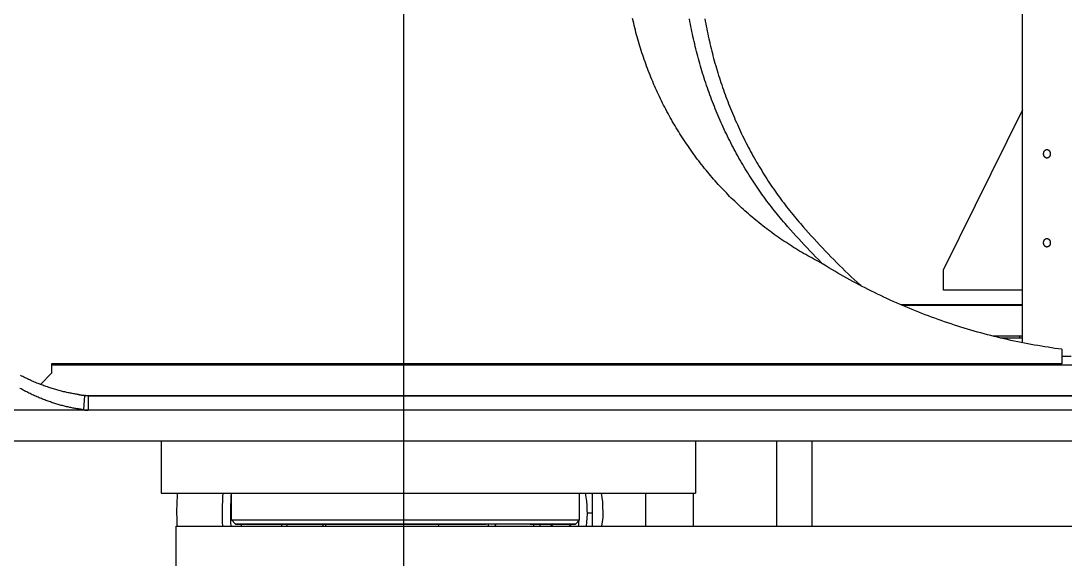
# Model space of a CAD drawing. Header units: millimetres. Extents: x 1084702 to 1166801, y 36632 to 124519.
# Drawn here: x 1097958 to 1098462, y 58185 to 58445 of the extents above; entities that cross this region are included whole.
import ezdxf

# ---------------------------------------------------------------- set-up
doc = ezdxf.new("R2010")
doc.units = ezdxf.units.MM
doc.header["$LTSCALE"] = 250
doc.linetypes.add('CENTER', pattern=[3, 2.5, -0.25, 0, -0.25])
doc.layers.get('0').update_dxf_attribs({"color": 255})

# ---------------------------------------------------------------- blocks, each defined once
blk = doc.blocks.new('PK65002M m platform_top')
at = {"linetype": 'Continuous'}
for p, q in [((-9882.17, 3190.68), (-9882.17, 3170.68)), ((-9882.18, 3170.68), (-10657.9, 3170.68)), ((-10189.66, 3170.68), (-10189.66, 3129.68)), ((-10172.58, 3170.68), (-10172.58, 3129.68)), ((-10132.32, 3170.68), (-10132.32, 3154.68)), ((-10109.14, 3170.68), (-10109.14, 3154.68)), ((-10088.42, 3166.53), (-10087.87, 3170.68)), ((-10083.46, 3170.68), (-10083.46, 3154.68)), ((-10075.22, 3169.68), (-10077.22, 3167.68)), ((-10056.57, 3169.68), (-10075.22, 3169.68)), ((-10075.22, 3169.68), (-10053.21, 3169.68)), ((-10053.38, 3169.68), (-10056.57, 3169.68)), ((-10053.38, 3169.68), (-9952.68, 3169.68)), ((-10033.07, 3170.18), (-10033.07, 3170.68)), ((-10009, 3169.68), (-10032.04, 3169.68)), ((-10009.25, 3170.68), (-10009, 3169.68)), ((-9977.14, 3169.68), (-10009, 3169.68)), ((-9929.57, 3169.68), (-9977.14, 3169.68)), ((-9954.35, 3170.18), (-9954.35, 3170.68)), ((-9953.07, 3170.18), (-9953.07, 3170.68)), ((-9952.58, 3169.68), (-9910.92, 3169.68)), ((-9910.92, 3169.68), (-9929.57, 3169.68)), ((-9910.92, 3169.68), (-9908.92, 3167.68)), ((-10088.22, 3158.88), (-10088.42, 3166.53)), ((-10080.96, 3164.28), (-10083.46, 3164.28)), ((-10077.22, 3167.68), (-10077.22, 3154.68)), ((-9908.92, 3167.68), (-10077.22, 3167.68)), ((-9908.92, 3167.68), (-9908.92, 3154.68)), ((-10133.24, 3129.68), (-10133.24, 3154.68)), ((-9875.01, 3154.68), (-10133.24, 3154.68)), ((-10087.65, 3154.68), (-10088.22, 3158.88)), ((-9875.01, 3129.68), (-9875.01, 3154.68)), ((-10502, 3129.68), (-9669.85, 3129.68)), ((-10512, 3114.68), (-8205.31, 3114.68)), ((-9839.74, 3107.68), (-9839.74, 3114.68)), ((-9837.92, 3107.5), (-9837.49, 3114.46)), ((-9836.79, 3114.35), (-9836.61, 3114.32)), ((-9836.61, 3114.32), (-9836.43, 3114.29)), ((-9836.43, 3114.29), (-9836.25, 3114.26)), ((-9836.25, 3114.26), (-9835.98, 3114.21)), ((-9835.44, 3114.12), (-9835.16, 3114.07)), ((-9835.16, 3114.07), (-9834.98, 3114.04)), ((-9834.98, 3114.04), (-9834.8, 3114.01)), ((-9834.8, 3114.01), (-9834.61, 3113.98)), ((-9839.74, 3107.68), (-10512, 3107.68)), ((-10502, 3107.68), (-9839.4, 3107.68)), ((-10189.66, 3107.68), (-10189.66, 3107.68)), ((-10172.58, 3107.68), (-10172.58, 3107.68)), ((-10132.32, 3107.68), (-10132.32, 3107.68)), ((-10109.14, 3107.68), (-10109.14, 3107.68)), ((-10077.22, 3107.68), (-10077.22, 3107.68)), ((-9908.92, 3107.68), (-9908.92, 3107.68)), ((-9837.78, 3107.48), (-9837.92, 3107.5)), ((-9837.65, 3107.46), (-9837.78, 3107.48)), ((-9837.51, 3107.44), (-9837.65, 3107.46)), ((-9837.37, 3107.42), (-9837.51, 3107.44)), ((-9837.15, 3107.39), (-9837.37, 3107.42)), ((-9836.33, 3107.26), (-9836.56, 3107.29)), ((-9836.17, 3107.23), (-9836.33, 3107.26)), ((-9836.01, 3107.21), (-9836.17, 3107.23)), ((-9835.85, 3107.18), (-9836.01, 3107.21)), ((-9835.69, 3107.16), (-9835.85, 3107.18)), ((-9835.53, 3107.14), (-9835.69, 3107.16)), ((-9835.37, 3107.11), (-9835.53, 3107.14)), ((-9816.59, 3102.16), (-9821.98, 3096.68)), ((-9821.98, 3092.18), (-9821.98, 3096.68)), ((-9821.98, 3092.68), (-10502, 3092.68)), ((-10314.81, 3088.68), (-10310.25, 3088.68)), ((-10310.25, 3085.18), (-10310.25, 3092.18)), ((-10310.25, 3092.18), (-9821.98, 3092.18)), ((-10189.66, 3092.68), (-10189.66, 3092.18)), ((-10172.58, 3092.68), (-10172.58, 3092.18)), ((-10132.32, 3092.68), (-10132.32, 3092.18)), ((-10111.53, 3092.18), (-10111.53, 3092.68)), ((-9996.91, 3092.68), (-9996.91, 3092.18)), ((-9856.91, 3092.68), (-9856.91, 3092.18)), ((-10291.33, 3082.06), (-10291.33, 2691.3)), ((-10280.47, 3079.68), (-10291.33, 3079.68)), ((-10291.33, 3078.88), (-10277.21, 3078.88)), ((-10290.04, 3079.68), (-10290.04, 3078.88)), ((-10232.93, 3063.88), (-10291.33, 3063.88)), ((-10291.33, 3063.68), (-10232.46, 3063.68)), ((-10290.04, 3063.68), (-10290.04, 3063.88)), ((-10283.04, 3063.88), (-10283.04, 3063.68)), ((-10291.33, 3056.68), (-10253.1, 3056.68)), ((-10253.1, 3056.68), (-10253.1, 3046.68)), ((-10291.33, 2969.35), (-10253.1, 3046.68))]:
    blk.add_line(p, q, dxfattribs=at)
at = {"linetype": 'CENTER'}
blk.add_lwpolyline([(-9992.12, 1356.61), (-9992.12, 4178.53)], dxfattribs=at)
at = {"linetype": 'Continuous'}
for points in [[(-9953.87, 3169.68), (-9953.97, 3169.69), (-9954.08, 3169.73), (-9954.17, 3169.79), (-9954.24, 3169.87), (-9954.3, 3169.96), (-9954.34, 3170.06), (-9954.35, 3170.18)], [(-9837.49, 3114.46), (-9837.68, 3114.49), (-9837.87, 3114.53), (-9838.05, 3114.56), (-9838.24, 3114.58), (-9838.43, 3114.61), (-9838.62, 3114.63), (-9838.8, 3114.64), (-9838.99, 3114.66), (-9839.18, 3114.67), (-9839.37, 3114.68), (-9839.56, 3114.68), (-9839.74, 3114.68)], [(-9837.49, 3114.46), (-9837.41, 3114.44), (-9837.32, 3114.43), (-9837.23, 3114.42), (-9837.14, 3114.4), (-9837.06, 3114.39), (-9836.97, 3114.38), (-9836.88, 3114.36), (-9836.79, 3114.35)], [(-9835.98, 3114.21), (-9835.8, 3114.18), (-9835.44, 3114.12)], [(-9834.61, 3113.98), (-9834.52, 3113.96), (-9834.43, 3113.95), (-9834.34, 3113.93), (-9834.25, 3113.92)], [(-9834.25, 3113.92), (-9833.77, 3113.84), (-9833.28, 3113.76), (-9832.79, 3113.67), (-9832.3, 3113.58), (-9831.81, 3113.48), (-9831.31, 3113.38), (-9830.81, 3113.28), (-9830.31, 3113.17), (-9829.81, 3113.06), (-9829.3, 3112.94), (-9828.79, 3112.82), (-9828.28, 3112.69), (-9827.77, 3112.56), (-9827.25, 3112.43), (-9826.73, 3112.29), (-9826.21, 3112.15), (-9825.68, 3112), (-9825.16, 3111.85), (-9824.63, 3111.69), (-9824.1, 3111.53), (-9823.57, 3111.37), (-9823.04, 3111.19), (-9822.51, 3111.02), (-9821.97, 3110.84), (-9821.43, 3110.66), (-9820.89, 3110.47), (-9820.36, 3110.28), (-9819.82, 3110.08), (-9819.28, 3109.88), (-9818.73, 3109.68), (-9818.19, 3109.47), (-9817.64, 3109.25), (-9817.1, 3109.03), (-9816.55, 3108.81), (-9816.01, 3108.58), (-9815.46, 3108.35), (-9814.91, 3108.11), (-9814.36, 3107.87), (-9813.82, 3107.63), (-9813.27, 3107.38), (-9812.72, 3107.13), (-9812.18, 3106.87), (-9811.63, 3106.61), (-9811.09, 3106.34), (-9810.54, 3106.07), (-9810, 3105.8), (-9809.45, 3105.52), (-9808.91, 3105.24), (-9808.37, 3104.96), (-9807.83, 3104.67), (-9807.3, 3104.37), (-9806.76, 3104.08)], [(-9839.74, 3107.68), (-9839.58, 3107.68), (-9839.41, 3107.68)], [(-9839.41, 3107.68), (-9839.24, 3107.67), (-9839.08, 3107.66), (-9838.91, 3107.65), (-9838.75, 3107.63), (-9838.58, 3107.61), (-9838.41, 3107.59), (-9838.25, 3107.56), (-9838.08, 3107.53), (-9837.92, 3107.5)], [(-9836.56, 3107.29), (-9836.71, 3107.32), (-9836.78, 3107.33), (-9837.15, 3107.39)], [(-9835.03, 3107.06), (-9835.12, 3107.08), (-9835.2, 3107.09), (-9835.28, 3107.1), (-9835.37, 3107.11)], [(-9835.03, 3107.06), (-9834.54, 3106.99), (-9834.05, 3106.92), (-9833.55, 3106.84), (-9833.05, 3106.76), (-9832.55, 3106.67), (-9832.04, 3106.58), (-9831.53, 3106.48), (-9831.01, 3106.38), (-9830.49, 3106.27), (-9829.97, 3106.17), (-9829.44, 3106.05), (-9828.91, 3105.93), (-9828.38, 3105.81), (-9827.84, 3105.68), (-9827.3, 3105.55), (-9826.76, 3105.41), (-9826.21, 3105.27), (-9825.66, 3105.13), (-9825.11, 3104.98), (-9824.55, 3104.82), (-9824, 3104.66), (-9823.44, 3104.5), (-9822.88, 3104.33), (-9822.32, 3104.15), (-9821.75, 3103.98), (-9821.19, 3103.79), (-9820.62, 3103.61), (-9820.05, 3103.41), (-9819.48, 3103.22), (-9818.91, 3103.02), (-9818.33, 3102.81), (-9817.76, 3102.6), (-9817.19, 3102.39), (-9816.61, 3102.17)], [(-9816.61, 3102.17), (-9816.04, 3101.94), (-9815.46, 3101.72), (-9814.89, 3101.49), (-9814.31, 3101.25), (-9813.74, 3101.01), (-9813.17, 3100.77), (-9812.59, 3100.52), (-9812.02, 3100.26), (-9811.45, 3100.01), (-9810.88, 3099.75), (-9810.31, 3099.48), (-9809.75, 3099.22), (-9809.18, 3098.95), (-9808.62, 3098.67), (-9808.06, 3098.4), (-9807.5, 3098.12), (-9806.95, 3097.83)], [(-10310.25, 3085.18), (-10308.6, 3084.96), (-10306.95, 3084.73), (-10305.3, 3084.49), (-10303.66, 3084.24), (-10302.01, 3083.98), (-10300.37, 3083.71), (-10298.73, 3083.43), (-10297.09, 3083.14), (-10295.45, 3082.85), (-10293.82, 3082.54), (-10292.18, 3082.23), (-10290.55, 3081.9), (-10288.92, 3081.57), (-10287.29, 3081.22), (-10285.66, 3080.87), (-10284.04, 3080.51), (-10282.41, 3080.14), (-10280.79, 3079.76), (-10279.18, 3079.37), (-10277.56, 3078.97), (-10275.94, 3078.56), (-10274.33, 3078.14), (-10272.72, 3077.71), (-10271.11, 3077.28), (-10269.51, 3076.83), (-10267.9, 3076.38), (-10266.3, 3075.91), (-10264.71, 3075.44), (-10263.11, 3074.96), (-10261.52, 3074.46), (-10259.93, 3073.96), (-10258.34, 3073.45), (-10256.76, 3072.93), (-10255.18, 3072.41), (-10253.6, 3071.87), (-10252.02, 3071.32), (-10250.45, 3070.77), (-10248.88, 3070.2), (-10247.31, 3069.63), (-10245.75, 3069.05), (-10244.19, 3068.46), (-10242.63, 3067.86), (-10241.08, 3067.25), (-10239.53, 3066.63), (-10237.98, 3066), (-10236.44, 3065.37), (-10234.9, 3064.72), (-10233.37, 3064.07), (-10231.83, 3063.41), (-10230.3, 3062.73), (-10228.78, 3062.05), (-10227.26, 3061.37), (-10225.74, 3060.67), (-10224.23, 3059.96), (-10222.72, 3059.25), (-10221.21, 3058.52), (-10219.71, 3057.79), (-10218.21, 3057.05), (-10216.72, 3056.3), (-10215.23, 3055.54), (-10213.74, 3054.78), (-10212.26, 3054), (-10210.79, 3053.22), (-10209.31, 3052.42), (-10207.84, 3051.62), (-10206.38, 3050.81), (-10204.92, 3050), (-10203.47, 3049.17), (-10202.02, 3048.34), (-10200.57, 3047.49), (-10199.13, 3046.64), (-10197.7, 3045.78), (-10196.27, 3044.92), (-10194.84, 3044.04), (-10193.42, 3043.16)], [(-10183.93, 3024.45), (-10185.23, 3025.94), (-10186.55, 3027.43), (-10187.87, 3028.91), (-10189.19, 3030.38), (-10190.52, 3031.84), (-10191.86, 3033.29), (-10193.21, 3034.74), (-10194.56, 3036.18), (-10195.92, 3037.61), (-10197.29, 3039.03), (-10198.66, 3040.44), (-10200.04, 3041.84), (-10201.43, 3043.24), (-10202.82, 3044.63), (-10204.22, 3046.01), (-10205.62, 3047.38), (-10207.03, 3048.74), (-10208.45, 3050.09), (-10209.87, 3051.44), (-10211.3, 3052.77), (-10212.74, 3054.1), (-10213.12, 3054.45)], [(-10194.8, 3044.02), (-10194.02, 3043.25), (-10192.64, 3041.85), (-10191.26, 3040.44), (-10189.89, 3039.03), (-10188.52, 3037.61), (-10187.16, 3036.18), (-10185.81, 3034.74), (-10184.46, 3033.3), (-10183.12, 3031.84), (-10181.79, 3030.38), (-10180.46, 3028.91), (-10179.14, 3027.43), (-10177.83, 3025.94), (-10176.52, 3024.45)], [(-10193.42, 3043.16), (-10192.42, 3042.64), (-10191.42, 3042.12), (-10190.42, 3041.59), (-10189.43, 3041.05), (-10188.44, 3040.5), (-10187.45, 3039.95), (-10186.47, 3039.4), (-10185.49, 3038.83), (-10184.51, 3038.26), (-10183.54, 3037.69), (-10182.58, 3037.11), (-10181.61, 3036.52), (-10180.65, 3035.92), (-10179.7, 3035.32), (-10178.74, 3034.71), (-10177.79, 3034.1), (-10176.85, 3033.48), (-10175.91, 3032.85), (-10174.97, 3032.21), (-10174.04, 3031.57), (-10173.11, 3030.93), (-10172.19, 3030.28), (-10171.27, 3029.62), (-10170.35, 3028.95), (-10169.44, 3028.28), (-10168.53, 3027.61), (-10167.63, 3026.92), (-10166.73, 3026.24), (-10165.83, 3025.54), (-10164.94, 3024.84), (-10164.06, 3024.13), (-10163.18, 3023.42), (-10162.3, 3022.7), (-10161.43, 3021.98), (-10160.56, 3021.25), (-10159.7, 3020.51), (-10158.84, 3019.77), (-10157.99, 3019.03), (-10157.14, 3018.27), (-10156.3, 3017.51), (-10155.46, 3016.75), (-10154.63, 3015.98), (-10153.8, 3015.21), (-10152.97, 3014.42), (-10152.16, 3013.64), (-10151.34, 3012.85), (-10150.53, 3012.05), (-10149.73, 3011.25), (-10148.93, 3010.44), (-10148.14, 3009.63), (-10147.35, 3008.81), (-10146.57, 3007.99), (-10145.79, 3007.16), (-10145.02, 3006.32), (-10144.25, 3005.48), (-10143.49, 3004.64), (-10142.74, 3003.79), (-10141.99, 3002.94), (-10141.24, 3002.08), (-10140.5, 3001.21), (-10139.77, 3000.34), (-10139.04, 2999.47), (-10138.32, 2998.59), (-10137.6, 2997.71), (-10136.89, 2996.82), (-10136.18, 2995.92), (-10135.48, 2995.03), (-10134.79, 2994.12), (-10134.1, 2993.22), (-10133.42, 2992.3), (-10132.74, 2991.39), (-10132.07, 2990.47), (-10131.41, 2989.54), (-10130.75, 2988.61), (-10130.1, 2987.68), (-10129.45, 2986.74), (-10128.81, 2985.8), (-10128.17, 2984.85), (-10127.54, 2983.9), (-10126.92, 2982.94), (-10126.31, 2981.98), (-10125.7, 2981.02), (-10125.09, 2980.05), (-10124.5, 2979.08), (-10123.9, 2978.11), (-10123.32, 2977.13), (-10122.74, 2976.15), (-10122.17, 2975.16), (-10121.61, 2974.17), (-10121.05, 2973.18), (-10120.49, 2972.18), (-10119.95, 2971.18), (-10119.41, 2970.18), (-10118.88, 2969.17), (-10118.35, 2968.16), (-10117.83, 2967.14), (-10117.32, 2966.13), (-10116.81, 2965.11), (-10116.31, 2964.08), (-10115.82, 2963.05), (-10115.33, 2962.02), (-10114.85, 2960.99), (-10114.37, 2959.95), (-10113.91, 2958.91), (-10113.45, 2957.86), (-10112.99, 2956.82), (-10112.55, 2955.77), (-10112.1, 2954.71), (-10111.67, 2953.66), (-10111.24, 2952.6), (-10110.82, 2951.54), (-10110.41, 2950.47), (-10110, 2949.41), (-10109.6, 2948.34), (-10109.21, 2947.26), (-10108.83, 2946.19), (-10108.45, 2945.11), (-10108.08, 2944.03), (-10107.71, 2942.95), (-10107.35, 2941.86), (-10107, 2940.78), (-10106.66, 2939.69), (-10106.32, 2938.59), (-10105.99, 2937.5), (-10105.67, 2936.4), (-10105.35, 2935.3), (-10105.04, 2934.2), (-10104.74, 2933.1), (-10104.44, 2931.99), (-10104.16, 2930.89), (-10103.88, 2929.78), (-10103.6, 2928.67), (-10103.34, 2927.55), (-10103.08, 2926.44), (-10102.82, 2925.32)], [(-10304.69, 3033.68), (-10304.69, 3033.72), (-10304.69, 3033.76), (-10304.69, 3033.8), (-10304.68, 3033.84), (-10304.68, 3033.88), (-10304.68, 3033.92), (-10304.67, 3033.96), (-10304.67, 3034), (-10304.66, 3034.04), (-10304.66, 3034.08), (-10304.65, 3034.12), (-10304.64, 3034.16), (-10304.64, 3034.2), (-10304.63, 3034.24)], [(-10304.63, 3033.11), (-10304.64, 3033.15), (-10304.64, 3033.19), (-10304.65, 3033.23), (-10304.66, 3033.27), (-10304.66, 3033.31), (-10304.67, 3033.35), (-10304.67, 3033.39), (-10304.68, 3033.43), (-10304.68, 3033.47), (-10304.68, 3033.51), (-10304.69, 3033.55), (-10304.69, 3033.6), (-10304.69, 3033.64), (-10304.69, 3033.68)], [(-10304.63, 3034.24), (-10304.62, 3034.28), (-10304.61, 3034.32), (-10304.6, 3034.36), (-10304.59, 3034.39), (-10304.58, 3034.43), (-10304.57, 3034.47), (-10304.55, 3034.51), (-10304.54, 3034.54), (-10304.53, 3034.58), (-10304.51, 3034.62), (-10304.5, 3034.65), (-10304.48, 3034.69), (-10304.47, 3034.72), (-10304.45, 3034.76), (-10304.43, 3034.79), (-10304.42, 3034.83), (-10304.4, 3034.86), (-10304.38, 3034.9), (-10304.36, 3034.93), (-10304.34, 3034.96), (-10304.32, 3034.99), (-10304.3, 3035.02), (-10304.28, 3035.05), (-10304.26, 3035.08), (-10304.23, 3035.11), (-10304.21, 3035.14), (-10304.19, 3035.17), (-10304.17, 3035.2), (-10304.14, 3035.23), (-10304.12, 3035.25), (-10304.09, 3035.28), (-10304.07, 3035.31), (-10304.04, 3035.33), (-10304.02, 3035.36), (-10303.99, 3035.38), (-10303.96, 3035.4), (-10303.94, 3035.42), (-10303.91, 3035.45), (-10303.88, 3035.47), (-10303.85, 3035.49), (-10303.82, 3035.51), (-10303.8, 3035.52), (-10303.77, 3035.54), (-10303.74, 3035.56), (-10303.71, 3035.58), (-10303.68, 3035.59), (-10303.65, 3035.61), (-10303.62, 3035.62), (-10303.59, 3035.63), (-10303.56, 3035.65), (-10303.53, 3035.66), (-10303.5, 3035.67), (-10303.47, 3035.68), (-10303.44, 3035.69), (-10303.41, 3035.7), (-10303.38, 3035.71), (-10303.34, 3035.71), (-10303.31, 3035.72), (-10303.28, 3035.73), (-10303.25, 3035.73), (-10303.22, 3035.74), (-10303.19, 3035.74), (-10303.15, 3035.74), (-10303.12, 3035.74), (-10303.09, 3035.74), (-10303.07, 3035.74)], [(-10304.57, 3033.68), (-10304.57, 3033.72), (-10304.57, 3033.76), (-10304.57, 3033.8), (-10304.57, 3033.84), (-10304.57, 3033.88), (-10304.58, 3033.92), (-10304.58, 3033.96), (-10304.59, 3034), (-10304.59, 3034.04), (-10304.6, 3034.08), (-10304.6, 3034.12), (-10304.61, 3034.16), (-10304.62, 3034.2), (-10304.63, 3034.24), (-10304.63, 3034.24)], [(-10304.63, 3033.11), (-10304.62, 3033.15), (-10304.61, 3033.19), (-10304.61, 3033.23), (-10304.6, 3033.27), (-10304.59, 3033.31), (-10304.59, 3033.35), (-10304.58, 3033.39), (-10304.58, 3033.43), (-10304.57, 3033.47), (-10304.57, 3033.51), (-10304.57, 3033.55), (-10304.57, 3033.6), (-10304.57, 3033.64), (-10304.57, 3033.68)], [(-10303.07, 3031.61), (-10303.08, 3031.61), (-10303.12, 3031.61), (-10303.15, 3031.61), (-10303.18, 3031.61), (-10303.21, 3031.62), (-10303.24, 3031.62), (-10303.28, 3031.63), (-10303.31, 3031.63), (-10303.34, 3031.64), (-10303.37, 3031.65), (-10303.4, 3031.65), (-10303.43, 3031.66), (-10303.46, 3031.67), (-10303.5, 3031.68), (-10303.53, 3031.69), (-10303.56, 3031.71), (-10303.59, 3031.72), (-10303.62, 3031.73), (-10303.65, 3031.75), (-10303.68, 3031.76), (-10303.71, 3031.78), (-10303.74, 3031.79), (-10303.77, 3031.81), (-10303.8, 3031.83), (-10303.82, 3031.85), (-10303.85, 3031.87), (-10303.88, 3031.89), (-10303.91, 3031.91), (-10303.93, 3031.93), (-10303.96, 3031.95), (-10303.99, 3031.97), (-10304.01, 3032), (-10304.04, 3032.02), (-10304.06, 3032.05), (-10304.09, 3032.07), (-10304.11, 3032.1), (-10304.14, 3032.12), (-10304.16, 3032.15), (-10304.19, 3032.18), (-10304.21, 3032.21), (-10304.23, 3032.24), (-10304.25, 3032.26), (-10304.27, 3032.29), (-10304.3, 3032.33), (-10304.32, 3032.36), (-10304.34, 3032.39), (-10304.36, 3032.42), (-10304.37, 3032.45), (-10304.39, 3032.49), (-10304.41, 3032.52), (-10304.43, 3032.55), (-10304.45, 3032.59), (-10304.46, 3032.62), (-10304.48, 3032.66), (-10304.49, 3032.69), (-10304.51, 3032.73), (-10304.52, 3032.77), (-10304.54, 3032.8), (-10304.55, 3032.84), (-10304.56, 3032.88), (-10304.58, 3032.92), (-10304.59, 3032.95), (-10304.6, 3032.99), (-10304.61, 3033.03), (-10304.62, 3033.07), (-10304.63, 3033.11)], [(-10303.07, 3035.74), (-10303.06, 3035.74), (-10303.03, 3035.74), (-10302.99, 3035.74), (-10302.96, 3035.74), (-10302.93, 3035.74), (-10302.9, 3035.73), (-10302.87, 3035.73), (-10302.84, 3035.72), (-10302.8, 3035.72), (-10302.77, 3035.71), (-10302.74, 3035.7), (-10302.71, 3035.69), (-10302.68, 3035.68), (-10302.65, 3035.67), (-10302.62, 3035.66), (-10302.59, 3035.65), (-10302.56, 3035.64), (-10302.53, 3035.62), (-10302.5, 3035.61), (-10302.46, 3035.59), (-10302.44, 3035.58), (-10302.41, 3035.56), (-10302.38, 3035.54), (-10302.35, 3035.53), (-10302.32, 3035.51), (-10302.29, 3035.49), (-10302.26, 3035.47), (-10302.24, 3035.45), (-10302.21, 3035.43), (-10302.18, 3035.4), (-10302.16, 3035.38), (-10302.13, 3035.36), (-10302.1, 3035.33), (-10302.08, 3035.31), (-10302.05, 3035.28), (-10302.03, 3035.26), (-10302, 3035.23), (-10301.98, 3035.2), (-10301.96, 3035.18), (-10301.93, 3035.15), (-10301.91, 3035.12), (-10301.89, 3035.09), (-10301.87, 3035.06), (-10301.85, 3035.03), (-10301.83, 3035), (-10301.81, 3034.97), (-10301.79, 3034.93), (-10301.77, 3034.9), (-10301.75, 3034.87), (-10301.73, 3034.83), (-10301.71, 3034.8), (-10301.7, 3034.77), (-10301.68, 3034.73), (-10301.66, 3034.7), (-10301.65, 3034.66), (-10301.63, 3034.62), (-10301.62, 3034.59), (-10301.61, 3034.55), (-10301.59, 3034.51), (-10301.58, 3034.48), (-10301.57, 3034.44), (-10301.56, 3034.4), (-10301.55, 3034.36), (-10301.53, 3034.32), (-10301.53, 3034.28), (-10301.52, 3034.24), (-10301.51, 3034.21), (-10301.5, 3034.17), (-10301.49, 3034.13), (-10301.49, 3034.09), (-10301.48, 3034.04), (-10301.47, 3034), (-10301.47, 3033.96), (-10301.47, 3033.92), (-10301.46, 3033.88), (-10301.46, 3033.84), (-10301.46, 3033.8), (-10301.46, 3033.76), (-10301.45, 3033.72), (-10301.45, 3033.68)], [(-10301.45, 3033.68), (-10301.45, 3033.64), (-10301.46, 3033.6), (-10301.46, 3033.55), (-10301.46, 3033.51), (-10301.46, 3033.47), (-10301.47, 3033.43), (-10301.47, 3033.39), (-10301.47, 3033.35), (-10301.48, 3033.31), (-10301.49, 3033.27), (-10301.49, 3033.23), (-10301.5, 3033.19), (-10301.51, 3033.15), (-10301.51, 3033.12), (-10301.52, 3033.08), (-10301.53, 3033.04), (-10301.54, 3033), (-10301.55, 3032.96), (-10301.57, 3032.92), (-10301.58, 3032.88), (-10301.59, 3032.85), (-10301.6, 3032.81), (-10301.62, 3032.77), (-10301.63, 3032.74), (-10301.65, 3032.7), (-10301.66, 3032.67), (-10301.68, 3032.63), (-10301.69, 3032.59), (-10301.71, 3032.56), (-10301.73, 3032.53), (-10301.75, 3032.49), (-10301.76, 3032.46), (-10301.78, 3032.43), (-10301.8, 3032.39), (-10301.82, 3032.36), (-10301.84, 3032.33), (-10301.87, 3032.3), (-10301.89, 3032.27), (-10301.91, 3032.24), (-10301.93, 3032.21), (-10301.95, 3032.18), (-10301.98, 3032.15), (-10302, 3032.13), (-10302.03, 3032.1), (-10302.05, 3032.07), (-10302.08, 3032.05), (-10302.1, 3032.02), (-10302.13, 3032), (-10302.15, 3031.97), (-10302.18, 3031.95), (-10302.21, 3031.93), (-10302.23, 3031.91), (-10302.26, 3031.89), (-10302.29, 3031.87), (-10302.32, 3031.85), (-10302.35, 3031.83), (-10302.38, 3031.81), (-10302.4, 3031.79), (-10302.43, 3031.78), (-10302.46, 3031.76), (-10302.49, 3031.75), (-10302.52, 3031.73), (-10302.55, 3031.72), (-10302.58, 3031.71), (-10302.61, 3031.7), (-10302.64, 3031.68), (-10302.67, 3031.67), (-10302.7, 3031.66), (-10302.74, 3031.66), (-10302.77, 3031.65), (-10302.8, 3031.64), (-10302.83, 3031.63), (-10302.86, 3031.63), (-10302.89, 3031.62), (-10302.92, 3031.62), (-10302.96, 3031.62), (-10302.99, 3031.61), (-10303.02, 3031.61), (-10303.05, 3031.61), (-10303.07, 3031.61)], [(-10153.45, 2976.59), (-10153.95, 2977.69), (-10154.46, 2978.78), (-10154.97, 2979.87), (-10155.49, 2980.96), (-10156.01, 2982.04), (-10156.54, 2983.12), (-10157.08, 2984.2), (-10157.62, 2985.27), (-10158.17, 2986.34), (-10158.72, 2987.4), (-10159.28, 2988.46), (-10159.85, 2989.52), (-10160.42, 2990.57), (-10161, 2991.62), (-10161.58, 2992.66), (-10162.17, 2993.7), (-10162.77, 2994.73), (-10163.37, 2995.76), (-10163.97, 2996.79), (-10164.59, 2997.81), (-10165.2, 2998.83), (-10165.83, 2999.84), (-10166.46, 3000.85), (-10167.09, 3001.85), (-10167.73, 3002.85), (-10168.38, 3003.84), (-10169.03, 3004.83), (-10169.69, 3005.82), (-10170.35, 3006.8), (-10171.02, 3007.77), (-10171.69, 3008.74), (-10172.37, 3009.71), (-10173.05, 3010.67), (-10173.74, 3011.62), (-10174.43, 3012.57), (-10175.13, 3013.52), (-10175.84, 3014.46), (-10176.55, 3015.39), (-10177.26, 3016.32), (-10177.98, 3017.25), (-10178.71, 3018.16), (-10179.44, 3019.08), (-10180.18, 3019.99), (-10180.92, 3020.89), (-10181.66, 3021.79), (-10182.41, 3022.68), (-10183.17, 3023.57), (-10183.93, 3024.45)], [(-10176.52, 3024.45), (-10175.76, 3023.57), (-10175.01, 3022.68), (-10174.26, 3021.79), (-10173.52, 3020.9), (-10172.78, 3020), (-10172.05, 3019.1), (-10171.32, 3018.19), (-10170.6, 3017.27), (-10169.88, 3016.35), (-10169.17, 3015.42), (-10168.46, 3014.49), (-10167.76, 3013.56), (-10167.06, 3012.62), (-10166.37, 3011.67), (-10165.68, 3010.72), (-10165, 3009.76), (-10164.32, 3008.8), (-10163.65, 3007.83), (-10162.98, 3006.86), (-10162.32, 3005.89), (-10161.67, 3004.91), (-10161.02, 3003.92), (-10160.38, 3002.93), (-10159.74, 3001.93), (-10159.1, 3000.93), (-10158.48, 2999.93), (-10157.85, 2998.92), (-10157.24, 2997.91), (-10156.63, 2996.89), (-10156.02, 2995.87), (-10155.42, 2994.84), (-10154.83, 2993.81), (-10154.24, 2992.77), (-10153.66, 2991.73), (-10153.08, 2990.69), (-10152.51, 2989.64), (-10151.94, 2988.58), (-10151.38, 2987.53), (-10150.83, 2986.47), (-10150.28, 2985.4), (-10149.74, 2984.33), (-10149.2, 2983.26), (-10148.67, 2982.18), (-10148.15, 2981.1), (-10147.63, 2980.01), (-10147.12, 2978.93), (-10146.61, 2977.83), (-10146.11, 2976.74), (-10145.62, 2975.64), (-10145.13, 2974.53), (-10144.65, 2973.43), (-10144.17, 2972.32), (-10143.7, 2971.2), (-10143.24, 2970.08), (-10142.78, 2968.96), (-10142.33, 2967.84), (-10141.88, 2966.71), (-10141.44, 2965.58), (-10141.01, 2964.45), (-10140.58, 2963.31), (-10140.16, 2962.17), (-10139.75, 2961.02), (-10139.34, 2959.88), (-10138.94, 2958.73), (-10138.54, 2957.58), (-10138.16, 2956.42), (-10137.77, 2955.26), (-10137.4, 2954.1), (-10137.03, 2952.94), (-10136.66, 2951.77), (-10136.31, 2950.6), (-10135.96, 2949.43), (-10135.61, 2948.25), (-10135.28, 2947.08), (-10134.95, 2945.9), (-10134.62, 2944.71), (-10134.3, 2943.53), (-10133.99, 2942.34), (-10133.69, 2941.15), (-10133.39, 2939.96), (-10133.1, 2938.77), (-10132.82, 2937.57), (-10132.54, 2936.38), (-10132.27, 2935.18), (-10132, 2933.97), (-10131.74, 2932.77), (-10131.49, 2931.56), (-10131.25, 2930.36), (-10131.01, 2929.15), (-10130.78, 2927.94), (-10130.55, 2926.72), (-10130.33, 2925.51)], [(-10304.63, 2991.24), (-10304.62, 2991.28), (-10304.61, 2991.32), (-10304.6, 2991.36), (-10304.59, 2991.39), (-10304.58, 2991.43), (-10304.57, 2991.47), (-10304.55, 2991.51), (-10304.54, 2991.54), (-10304.53, 2991.58), (-10304.51, 2991.62), (-10304.5, 2991.65), (-10304.48, 2991.69), (-10304.47, 2991.72), (-10304.45, 2991.76), (-10304.43, 2991.79), (-10304.42, 2991.83), (-10304.4, 2991.86), (-10304.38, 2991.9), (-10304.36, 2991.93), (-10304.34, 2991.96), (-10304.32, 2991.99), (-10304.3, 2992.02), (-10304.28, 2992.05), (-10304.26, 2992.08), (-10304.23, 2992.11), (-10304.21, 2992.14), (-10304.19, 2992.17), (-10304.17, 2992.2), (-10304.14, 2992.23), (-10304.12, 2992.25), (-10304.09, 2992.28), (-10304.07, 2992.31), (-10304.04, 2992.33), (-10304.02, 2992.36), (-10303.99, 2992.38), (-10303.96, 2992.4), (-10303.94, 2992.42), (-10303.91, 2992.45), (-10303.88, 2992.47), (-10303.85, 2992.49), (-10303.82, 2992.51), (-10303.8, 2992.52), (-10303.77, 2992.54), (-10303.74, 2992.56), (-10303.71, 2992.58), (-10303.68, 2992.59), (-10303.65, 2992.61), (-10303.62, 2992.62), (-10303.59, 2992.63), (-10303.56, 2992.65), (-10303.53, 2992.66), (-10303.5, 2992.67), (-10303.47, 2992.68), (-10303.44, 2992.69), (-10303.41, 2992.7), (-10303.38, 2992.71), (-10303.34, 2992.71), (-10303.31, 2992.72), (-10303.28, 2992.73), (-10303.25, 2992.73), (-10303.22, 2992.74), (-10303.19, 2992.74), (-10303.15, 2992.74), (-10303.12, 2992.74), (-10303.09, 2992.74), (-10303.07, 2992.74)], [(-10303.07, 2992.74), (-10303.06, 2992.74), (-10303.03, 2992.74), (-10302.99, 2992.74), (-10302.96, 2992.74), (-10302.93, 2992.74), (-10302.9, 2992.73), (-10302.87, 2992.73), (-10302.84, 2992.72), (-10302.8, 2992.72), (-10302.77, 2992.71), (-10302.74, 2992.7), (-10302.71, 2992.69), (-10302.68, 2992.68), (-10302.65, 2992.67), (-10302.62, 2992.66), (-10302.59, 2992.65), (-10302.56, 2992.64), (-10302.53, 2992.62), (-10302.5, 2992.61), (-10302.46, 2992.59), (-10302.44, 2992.58), (-10302.41, 2992.56), (-10302.38, 2992.54), (-10302.35, 2992.53), (-10302.32, 2992.51), (-10302.29, 2992.49), (-10302.26, 2992.47), (-10302.24, 2992.45), (-10302.21, 2992.43), (-10302.18, 2992.4), (-10302.16, 2992.38), (-10302.13, 2992.36), (-10302.1, 2992.33), (-10302.08, 2992.31), (-10302.05, 2992.28), (-10302.03, 2992.26), (-10302, 2992.23), (-10301.98, 2992.2), (-10301.96, 2992.18), (-10301.93, 2992.15), (-10301.91, 2992.12), (-10301.89, 2992.09), (-10301.87, 2992.06), (-10301.85, 2992.03), (-10301.83, 2992), (-10301.81, 2991.97), (-10301.79, 2991.93), (-10301.77, 2991.9), (-10301.75, 2991.87), (-10301.73, 2991.83), (-10301.71, 2991.8), (-10301.7, 2991.77), (-10301.68, 2991.73), (-10301.66, 2991.7), (-10301.65, 2991.66), (-10301.63, 2991.62), (-10301.62, 2991.59), (-10301.61, 2991.55), (-10301.59, 2991.51), (-10301.58, 2991.48), (-10301.57, 2991.44), (-10301.56, 2991.4), (-10301.55, 2991.36), (-10301.53, 2991.32), (-10301.53, 2991.28), (-10301.52, 2991.24), (-10301.51, 2991.21), (-10301.5, 2991.17), (-10301.49, 2991.13), (-10301.49, 2991.09), (-10301.48, 2991.04), (-10301.47, 2991), (-10301.47, 2990.96), (-10301.47, 2990.92), (-10301.46, 2990.88), (-10301.46, 2990.84), (-10301.46, 2990.8), (-10301.46, 2990.76), (-10301.45, 2990.72), (-10301.45, 2990.68)], [(-10304.69, 2990.68), (-10304.69, 2990.72), (-10304.69, 2990.76), (-10304.69, 2990.8), (-10304.68, 2990.84), (-10304.68, 2990.88), (-10304.68, 2990.92), (-10304.67, 2990.96), (-10304.67, 2991), (-10304.66, 2991.04), (-10304.66, 2991.08), (-10304.65, 2991.12), (-10304.64, 2991.16), (-10304.64, 2991.2), (-10304.63, 2991.24)], [(-10304.63, 2990.11), (-10304.64, 2990.15), (-10304.64, 2990.19), (-10304.65, 2990.23), (-10304.66, 2990.27), (-10304.66, 2990.31), (-10304.67, 2990.35), (-10304.67, 2990.39), (-10304.68, 2990.43), (-10304.68, 2990.47), (-10304.68, 2990.51), (-10304.69, 2990.55), (-10304.69, 2990.6), (-10304.69, 2990.64), (-10304.69, 2990.68)], [(-10304.57, 2990.68), (-10304.57, 2990.72), (-10304.57, 2990.76), (-10304.57, 2990.8), (-10304.57, 2990.84), (-10304.57, 2990.88), (-10304.58, 2990.92), (-10304.58, 2990.96), (-10304.59, 2991), (-10304.59, 2991.04), (-10304.6, 2991.08), (-10304.6, 2991.12), (-10304.61, 2991.16), (-10304.62, 2991.2), (-10304.63, 2991.24), (-10304.63, 2991.24)], [(-10304.63, 2990.11), (-10304.62, 2990.15), (-10304.61, 2990.19), (-10304.61, 2990.23), (-10304.6, 2990.27), (-10304.59, 2990.31), (-10304.59, 2990.35), (-10304.58, 2990.39), (-10304.58, 2990.43), (-10304.57, 2990.47), (-10304.57, 2990.51), (-10304.57, 2990.55), (-10304.57, 2990.6), (-10304.57, 2990.64), (-10304.57, 2990.68)], [(-10303.07, 2988.61), (-10303.08, 2988.61), (-10303.12, 2988.61), (-10303.15, 2988.61), (-10303.18, 2988.61), (-10303.21, 2988.62), (-10303.24, 2988.62), (-10303.28, 2988.63), (-10303.31, 2988.63), (-10303.34, 2988.64), (-10303.37, 2988.65), (-10303.4, 2988.65), (-10303.43, 2988.66), (-10303.46, 2988.67), (-10303.5, 2988.68), (-10303.53, 2988.69), (-10303.56, 2988.71), (-10303.59, 2988.72), (-10303.62, 2988.73), (-10303.65, 2988.75), (-10303.68, 2988.76), (-10303.71, 2988.78), (-10303.74, 2988.79), (-10303.77, 2988.81), (-10303.8, 2988.83), (-10303.82, 2988.85), (-10303.85, 2988.87), (-10303.88, 2988.89), (-10303.91, 2988.91), (-10303.93, 2988.93), (-10303.96, 2988.95), (-10303.99, 2988.97), (-10304.01, 2989), (-10304.04, 2989.02), (-10304.06, 2989.05), (-10304.09, 2989.07), (-10304.11, 2989.1), (-10304.14, 2989.12), (-10304.16, 2989.15), (-10304.19, 2989.18), (-10304.21, 2989.21), (-10304.23, 2989.24), (-10304.25, 2989.26), (-10304.27, 2989.29), (-10304.3, 2989.33), (-10304.32, 2989.36), (-10304.34, 2989.39), (-10304.36, 2989.42), (-10304.37, 2989.45), (-10304.39, 2989.49), (-10304.41, 2989.52), (-10304.43, 2989.55), (-10304.45, 2989.59), (-10304.46, 2989.62), (-10304.48, 2989.66), (-10304.49, 2989.69), (-10304.51, 2989.73), (-10304.52, 2989.77), (-10304.54, 2989.8), (-10304.55, 2989.84), (-10304.56, 2989.88), (-10304.58, 2989.92), (-10304.59, 2989.95), (-10304.6, 2989.99), (-10304.61, 2990.03), (-10304.62, 2990.07), (-10304.63, 2990.11)], [(-10301.45, 2990.68), (-10301.45, 2990.64), (-10301.46, 2990.6), (-10301.46, 2990.55), (-10301.46, 2990.51), (-10301.46, 2990.47), (-10301.47, 2990.43), (-10301.47, 2990.39), (-10301.47, 2990.35), (-10301.48, 2990.31), (-10301.49, 2990.27), (-10301.49, 2990.23), (-10301.5, 2990.19), (-10301.51, 2990.15), (-10301.51, 2990.12), (-10301.52, 2990.08), (-10301.53, 2990.04), (-10301.54, 2990), (-10301.55, 2989.96), (-10301.57, 2989.92), (-10301.58, 2989.88), (-10301.59, 2989.85), (-10301.6, 2989.81), (-10301.62, 2989.77), (-10301.63, 2989.74), (-10301.65, 2989.7), (-10301.66, 2989.67), (-10301.68, 2989.63), (-10301.69, 2989.59), (-10301.71, 2989.56), (-10301.73, 2989.53), (-10301.75, 2989.49), (-10301.76, 2989.46), (-10301.78, 2989.43), (-10301.8, 2989.39), (-10301.82, 2989.36), (-10301.84, 2989.33), (-10301.87, 2989.3), (-10301.89, 2989.27), (-10301.91, 2989.24), (-10301.93, 2989.21), (-10301.95, 2989.18), (-10301.98, 2989.15), (-10302, 2989.13), (-10302.03, 2989.1), (-10302.05, 2989.07), (-10302.08, 2989.05), (-10302.1, 2989.02), (-10302.13, 2989), (-10302.15, 2988.97), (-10302.18, 2988.95), (-10302.21, 2988.93), (-10302.23, 2988.91), (-10302.26, 2988.89), (-10302.29, 2988.87), (-10302.32, 2988.85), (-10302.35, 2988.83), (-10302.38, 2988.81), (-10302.4, 2988.79), (-10302.43, 2988.78), (-10302.46, 2988.76), (-10302.49, 2988.75), (-10302.52, 2988.73), (-10302.55, 2988.72), (-10302.58, 2988.71), (-10302.61, 2988.7), (-10302.64, 2988.68), (-10302.67, 2988.67), (-10302.7, 2988.66), (-10302.74, 2988.66), (-10302.77, 2988.65), (-10302.8, 2988.64), (-10302.83, 2988.63), (-10302.86, 2988.63), (-10302.89, 2988.62), (-10302.92, 2988.62), (-10302.96, 2988.62), (-10302.99, 2988.61), (-10303.02, 2988.61), (-10303.05, 2988.61), (-10303.07, 2988.61)], [(-10137.72, 2925.38), (-10137.93, 2926.59), (-10138.16, 2927.8), (-10138.39, 2929.01), (-10138.63, 2930.22), (-10138.87, 2931.43), (-10139.12, 2932.63), (-10139.38, 2933.83), (-10139.64, 2935.03), (-10139.91, 2936.23), (-10140.19, 2937.43), (-10140.47, 2938.62), (-10140.76, 2939.81), (-10141.06, 2941), (-10141.36, 2942.19), (-10141.67, 2943.38), (-10141.99, 2944.56), (-10142.31, 2945.74), (-10142.64, 2946.92), (-10142.98, 2948.1), (-10143.32, 2949.27), (-10143.67, 2950.44), (-10144.02, 2951.61), (-10144.38, 2952.78), (-10144.75, 2953.94), (-10145.13, 2955.1), (-10145.51, 2956.26), (-10145.9, 2957.41), (-10146.29, 2958.57), (-10146.69, 2959.72), (-10147.1, 2960.86), (-10147.51, 2962.01), (-10147.93, 2963.15), (-10148.36, 2964.29), (-10148.79, 2965.42), (-10149.23, 2966.55), (-10149.67, 2967.68), (-10150.12, 2968.81), (-10150.58, 2969.93), (-10151.04, 2971.05), (-10151.51, 2972.16), (-10151.99, 2973.28), (-10152.47, 2974.39), (-10152.96, 2975.49), (-10153.45, 2976.59)]]:
    blk.add_lwpolyline(points, dxfattribs=at)
for centre, radius, start, end in [((-10028.46, 3164.28), 52.5, 172.9736, 190.5478), ((-10028.46, 3164.28), 48.66, 172.4127, 175.3667), ((-10068.21, 3164.28), 7.5, 120.4607, 133.2584), ((-10068.21, 3164.28), 7.5, 46.7435, 59.5393), ((-10028.46, 3164.28), 30.32, 167.8038, 169.6932), ((-10028.46, 3164.28), 27.32, 166.4495, 168.5476), ((-10028.46, 3164.28), 10, 139.8043, 147.0772), ((-10033.57, 3170.18), 0.5, 270.1044, 0), ((-9952.57, 3170.18), 0.5, 180, 269.8956), ((-10028.46, 3164.28), 93, 3.2913, 3.9612), ((-10028.46, 3164.28), 95.56, 3.2368, 3.855), ((-10028.46, 3164.28), 115, 2.7016, 3.2017), ((-10028.46, 3164.28), 120, 355.3777, 3.0841), ((-10028.46, 3164.28), 124, 355.5262, 2.9849), ((-10028.46, 3164.28), 146, 356.2017, 2.5092), ((-10028.46, 3164.28), 146, 346.247, 346.3443)]:
    blk.add_arc(centre, radius, start, end, dxfattribs=at)
blk = doc.blocks.new('1-deck_B4_1')
at = {"linetype": 'CENTER', "rotation": 180}
blk.add_blockref('PK65002M m platform_top', (70387.47, 26963.11), dxfattribs=at)

msp = doc.modelspace()

# ---------------------------------------------------------------- block references
msp.add_blockref('1-deck_B4_1', (1017763.01, 34408.58))

doc.saveas('drawing.dxf')
